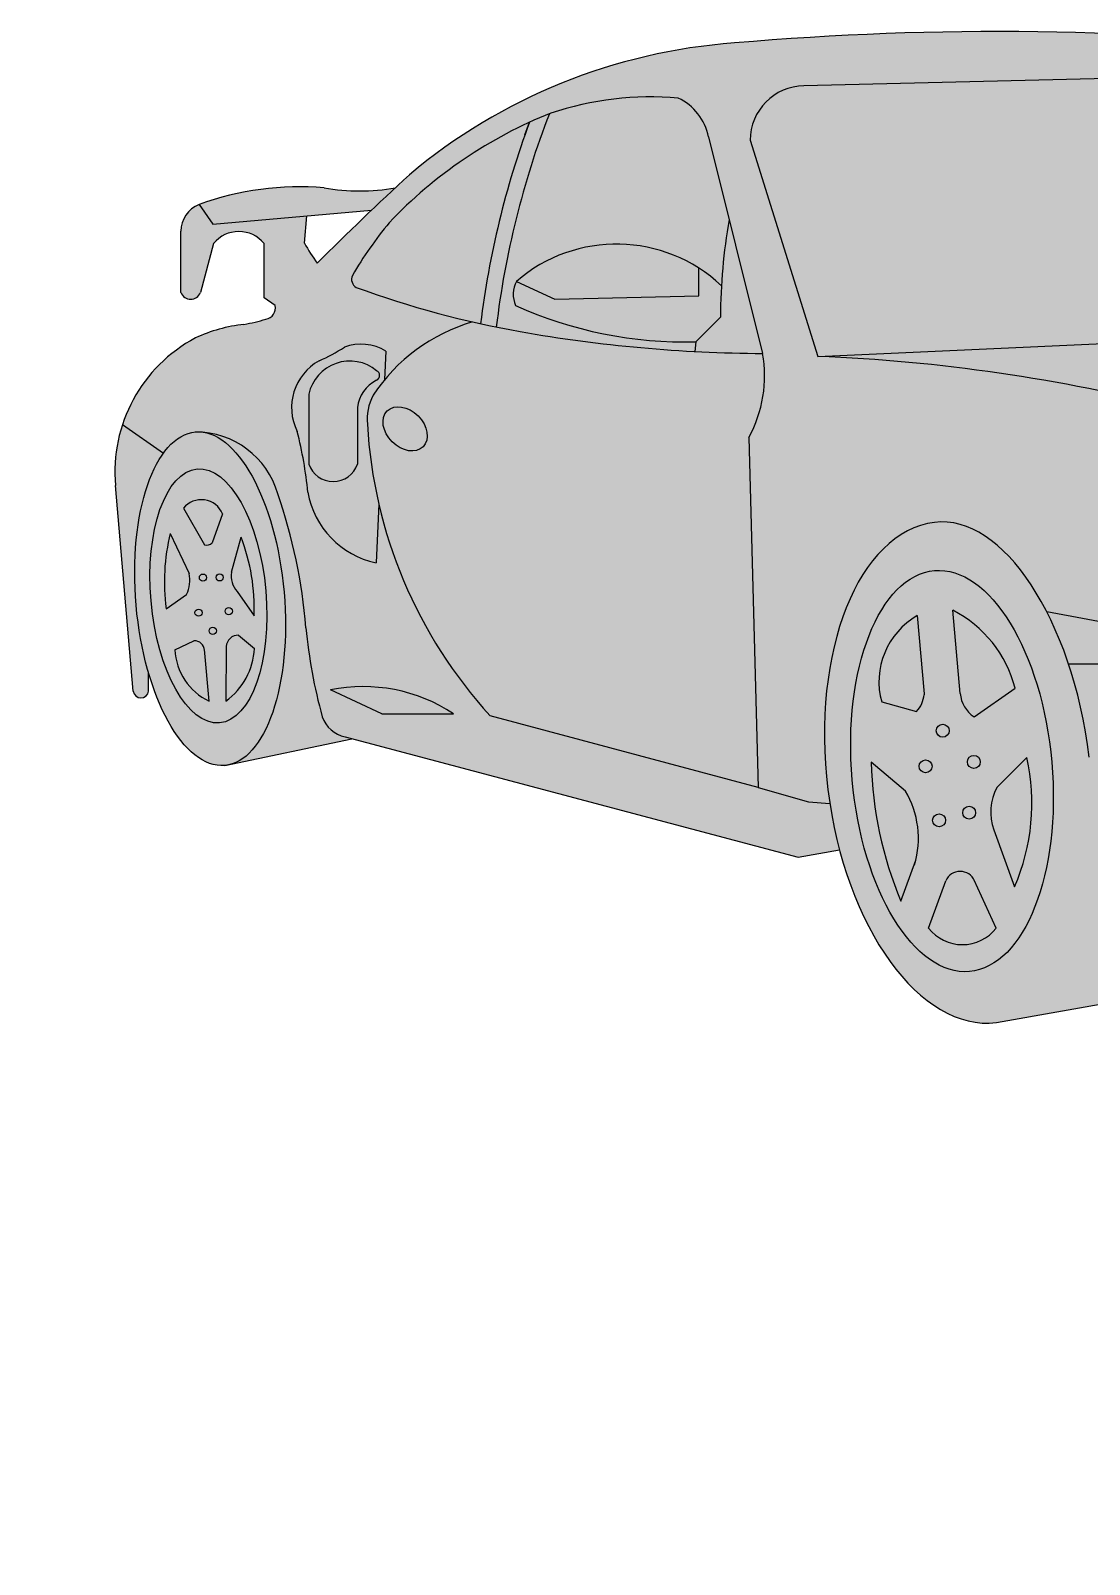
# Model space of a CAD drawing. Header units: inches. Extents: x -9981 to 36057, y -14931 to 4451.
# Drawn here: x 9622 to 15630, y -6222 to 2487 of the extents above; entities that cross this region are included whole.
import ezdxf

# ---------------------------------------------------------------- set-up
doc = ezdxf.new("R2010")
doc.units = ezdxf.units.IN
doc.header["$MEASUREMENT"] = 0
doc.layers.add('CarImage', color=30, linetype='Continuous')
doc.layers.add('constraction line', color=30, linetype='Continuous')

msp = doc.modelspace()

# ---------------------------------------------------------------- hatches: boundary and pattern name
at = {"layer": 'CarImage', "true_color": 0x000000}
h = msp.add_hatch(color=18, dxfattribs=at)
h.dxf.hatch_style = 1
edge = h.paths.add_edge_path()
edge.add_line((17293.91445989721, 2258.530921319092), (17055.60479553799, 2369.656542822196))
edge.add_arc((15101.08249117061, -14560.71555520201), 17042.81833546991, 83.41465607862503, 95.00000000000065)
edge.add_arc((13849.63878395781, -807.9296513567679), 3233.652404164361, 94.14863770949316, 130.0000000000006)
edge.add_arc((23950.00609433465, -11535.69712172303), 17963.71787196852, 132.6854628303239, 135.0000000000002)
edge.add_arc((12631.28329831734, 2135.337487698416), 1688.995267995318, 210.4183331668811, 215.0000000000002, ccw=False)
edge.add_line((11174.77534526214, 1280.182766025973), (11188.35507819748, 1435.399823734855))
edge.add_line((11188.35507819708, 1435.399823734799), (10655.19117271383, 1388.754026203832))
edge.add_line((10655.19117271435, 1388.75402620394), (10577.4270649407, 1499.812681716591))
edge.add_arc((10637.94867850281, 1348.245499131852), 163.2037883898589, 111.7670991783683, 180)
edge.add_line((10474.74489011336, 1348.245499131852), (10474.74489011336, 1000.775484062251))
edge.add_arc((10529.78118381184, 1020.807056773017), 58.56840043403243, 200.0000000000001, 340)
edge.add_line((10584.81747751031, 1000.775484062178), (10659.52233733869, 1279.577816513931))
edge.add_arc((10803.02023629658, 1159.168766127841), 187.3232137782349, 40.00000000000023, 139.9999961818078, ccw=False)
edge.add_line((10946.51814327948, 1279.577806951333), (10946.51814327948, 970.6301740892767))
edge.add_line((10946.51814327948, 970.6301740892814), (11009.76388522167, 926.3450288215967))
edge.add_arc((10945.48558232374, 913.4074827713193), 65.56737238357199, -79.99999999994623, 11.380098218915975, ccw=False)
edge.add_arc((10637.84264297597, 1921.686925337708), 1119.280066241808, 279.9999999999999, 286.56065234839514, ccw=False)
edge.add_arc((10927.89553284831, -53.40071361354785), 878.0419420306393, 96.25671307206534, 114.9999999999992)
edge.add_arc((10963.18370919768, -20.09636719821719), 863.9998270905962, 118.0556969067388, 161.7208648104673)
edge.add_line((10142.78152241278, 250.8943210750876), (10375.24610081554, 88.01454665765644))
edge.add_ellipse((10639.84433672018, -738.5355911092774), major_axis=(-82.83507653632365, 946.8092573134215), ratio=0.443194881503139, start_angle=0, end_angle=27.0490331726852, ccw=False)
edge.add_ellipse((10639.84433672018, -738.5355911092774), major_axis=(-82.83507653632365, 946.8092573134215), ratio=0.443194881503139, start_angle=352.97488920016906, end_angle=360, ccw=False)
edge.add_arc((10558.66361756809, -275.5139220206765), 483.7904168321616, 15.966552161879179, 84.03344783813787, ccw=False)
edge.add_arc((8142.735231370665, -1144.859270245506), 3050.464704842292, 4.5404575781719245, 19.184655492660283, ccw=False)
edge.add_arc((14163.35126158688, -619.3537240308942), 2993.230232145921, 185.4448721353462, 195.2966808461282)
edge.add_arc((11445.85716086812, -1347.504073754855), 180.4998541898225, 199.9259043553921, 257.1687000385696)
edge.add_line((11405.77154092304, -1523.496518013475), (13977.1870784549, -2205.634551090101))
edge.add_line((13977.18707845546, -2205.634551090072), (14212.13043609097, -2164.20769820067))
edge.add_ellipse((14926.3417792581, -1725.345949969342), major_axis=(-175.6270915124638, 1420.153714768829), ratio=0.5494612449837343, start_angle=93.23507072178398, end_angle=104.07029626541129, ccw=False)
edge.add_line((14157.17696159799, -1901.83547117174), (14036.67482248403, -1891.292900068662))
edge.add_line((14036.67482248414, -1891.292900068685), (13750.85065082675, -1810.911537309057))
edge.add_line((13750.85065082554, -1810.911537309061), (12228.89388116554, -1403.104449963616))
edge.add_arc((14214.41697914619, 406.5531727257767), 2686.477746785478, 193.0455035061638, 222.3468598357434, ccw=False)
edge.add_line((11597.27425567806, -199.8515180266404), (11581.5193566066, -534.6786949915972))
edge.add_arc((11684.36281904951, -48.35077249098686), 497.0831177691286, 189.9187268996587, 258.0596116166558, ccw=False)
edge.add_arc((9049.649211494252, -334.2191804498434), 2154.386710076296, 5.3332094993944, 14.66679050060535)
edge.add_arc((11406.41268911213, 346.5725254640856), 304.3136736586799, 118.99546931781629, 206.3996492409571, ccw=False)
edge.add_arc((10886.42579798773, 1469.814528652088), 934.5097208759197, 293.4892272828752, 303.4892302404342)
edge.add_arc((11496.49119729642, 429.4164700163819), 277.5794438566153, 59.321719745546204, 109.88661917820141, ccw=False)
edge.add_line((11638.11692828219, 668.1474901510228), (11630.47725014594, 505.7870807441561))
edge.add_arc((12413.61480630562, -143.9632461853034), 1017.585337557967, 106.19824178889931, 140.3183249552577, ccw=False)
edge.add_arc((13340.59116329998, 6115.297813181736), 5419.079479432366, 249.7983941334653, 257.0887895772506, ccw=False)
edge.add_arc((11495.65237750299, 1075.311827381898), 52.80428024447436, 155.6729552069362, 240.00000000002052, ccw=False)
edge.add_arc((13311.12471289374, 21.12118869158439), 2151.886144499519, 140.2571134689725, 150.0000000000053, ccw=False)
edge.add_arc((13525.80935185496, -372.2016258214135), 2573.735947284173, 111.71318085557269, 136.5774606220716, ccw=False)
edge.add_arc((13140.24580965005, 319.6089000396896), 1791.289342148828, 85, 108.4403991912342, ccw=False)
edge.add_arc((13166.7120222412, 1826.035928256315), 306.7897254744134, 10.940187875480206, 64.9999999999996, ccw=False)
edge.add_line((13467.92610141728, 1884.259756396845), (13775.69987891063, 654.1447865000989))
edge.add_arc((13056.41543406155, 527.3155320696533), 730.3805668143522, -28.602172944935887, 10.000000000000398, ccw=False)
edge.add_line((13697.66387721896, 177.6639819107659), (13750.85065082591, -1810.911537309159))
edge.add_line((13750.85065082554, -1810.911537309061), (14036.67482248293, -1891.292900068689))
edge.add_line((14036.67482248414, -1891.292900068685), (14157.1769615981, -1901.835471171764))
edge.add_ellipse((14926.3417792581, -1725.345949969342), major_axis=(-175.6270915124638, 1420.153714768829), ratio=0.5494612449837343, start_angle=1.1368683772161603e-13, end_angle=93.23507072178398, ccw=False)
edge.add_ellipse((14926.3417792581, -1725.345949969342), major_axis=(-175.6270915124638, 1420.153714768829), ratio=0.4951594713010124, start_angle=306.38715207840346, end_angle=360, ccw=False)
edge.add_line((15388.24998738524, -812.8483701239456), (15838.98423141223, -897.4615213027457))
edge.add_line((15838.98423141148, -897.4615213027864), (16015.81931327789, -928.6423173715942))
edge.add_line((16015.81931327749, -928.6423173715302), (16015.81931327749, -930.657520306461))
edge.add_line((16015.81931327749, -930.6575203065877), (16289.71847543808, -982.0746724816491))
edge.add_arc((16671.26427155826, 2051.379772461049), 3057.355567165565, 262.8310238456945, 270.0000000000001)
edge.add_arc((16682.96155010816, -257.0226309122809), 749.0445032706272, 269.1052174697245, 289.9999999999995)
edge.add_arc((18017.72671989631, 320.6737344833964), 1675.03566420221, 215.2243243210305, 229.915792121923, ccw=False)
edge.add_ellipse((16986.33313889988, -412.3659337550052), major_axis=(-604.952756729558, 423.5924805227814), ratio=0.5301671562655852, start_angle=283.82856561218, end_angle=438.88928632870073, ccw=False)
edge.add_arc((16494.83646172285, -1977.057712620503), 2056.49506152801, 50.81592035746138, 74.0544519632299, ccw=False)
edge.add_arc((17881.65870211646, -180.9578395865974), 220.200437634049, 246.5864379282241, 318.5069953386968)
edge.add_arc((15645.00992458593, -4666.288316890859), 4959.674539280389, 61.03844200131644, 70.0000000000027)
edge.add_arc((13999.82193460688, -9385.453316769534), 9957.159231767315, 70.39174222587926, 77.64723934116259)
edge.add_arc((13698.19065441843, -9239.021230204642), 9884.021947719313, 75.7572853814112, 87.73138800471983)
edge.add_line((14089.44377075695, 637.2539209821844), (13705.01117811884, 1865.00012800591))
edge.add_arc((14013.85124054272, 1865.000128006097), 308.8400624228569, 90.65960680009772, 180, ccw=False)
edge.add_line((14010.29585640598, 2173.819724859903), (16991.53269676514, 2245.375493342882))
edge.add_line((16991.53269676585, 2245.37549334293), (17108.46349602514, 2235.145373990718))
edge.add_line((17108.46349602472, 2235.145373990614), (17768.1804237745, 1945.512312417506))
edge.add_line((17768.18042377476, 1945.512312417646), (17449.10262477709, 2168.932992551343))
edge.add_line((17449.10262477677, 2168.932992551272), (17293.91445989798, 2258.530921319111))
h.paths.add_polyline_path([(12021.20984908566, -1391.613555279793), (11614.68134713173, -1391.613555279793), (11324.13202526141, -1256.128181420121, -0.1985435483878517)], flags=16)
h.paths.add_polyline_path([(13697.66387721896, 177.6639819107659, 0.1700448572146107), (13775.69987891056, 654.1447865003429, -0.04221399746946427), (12399.57788706385, 778.5463276474038, -0.01270323502392835), (12129.74753395375, 833.2262394827558, 0.1499867080037483), (11630.47725014482, 505.7870807441068, 0.02726416758214973), (11564.42561621964, 416.7128088180616, 0.1409763258977101), (11532.35997442715, 252.4982883331541, 0.1720985205725474), (12228.89388116635, -1403.104449963721), (13750.85065082554, -1810.911537309061)], flags=17)
edge = h.paths.add_edge_path(flags=16)
edge.add_ellipse((11746.72713735886, 226.0795260127343), major_axis=(-101.5951274957972, 101.5951274957972), ratio=0.7255193739365194, start_angle=0, end_angle=360)
h.paths.add_polyline_path([(19121.37887965236, 866.5880647994636), (14089.44377075695, 637.2539209821844, -0.05229447097161642), (16129.95706402976, 341.1876397566812, -0.03166865889107971), (17341.31852135994, -5.718750828993507, -0.08467846432578784), (18790.43635760807, -831.6222179936594), (21631.55110341869, -583.0568859590567, 0.05650345978533557), (20609.90351972263, 319.8019841686182, 0.1331621500101467)])
h.paths.add_polyline_path([(19985.30071731377, -351.5566543113091), (20146.89841331448, -338.7935873708047, -0.2574158262183066), (20203.41618547868, -359.3643741454871), (20275.81640458852, -514.6271450717468, -0.5881314287649938), (20174.50448691938, -566.1649429254176), (19971.31640084926, -402.1487913224264, -0.7800439695497937)], flags=16)
h.paths.add_polyline_path([(19121.37887965236, 866.5880647994636, -0.1331621500101428), (20609.90351972263, 319.8019841686182, -0.02905631598465613), (21161.20307218283, -116.0362960341736), (21204.63153699879, -81.82954679912655, 0.1629368717493959), (21234.01291470788, -30.73841746005928, -0.04366094290854113), (21201.74369424861, 333.1415499229915, -0.0816998742014753), (21486.42117809225, 436.7556804080377, 0.001299777739064394), (21478.48572246078, 440.4811888734403, 0.1091624874275181)])
at = {"layer": 'CarImage', "true_color": 0x939598}
h = msp.add_hatch(color=252, dxfattribs=at)
h.dxf.hatch_style = 1
h.paths.add_polyline_path([(18175.28839090466, 1660.45224496763), (17879.18562029488, 1867.785637033725), (17768.18042377476, 1945.512312417646), (17108.46349602472, 2235.145373990614), (16991.53269676585, 2245.37549334293), (14010.29585640598, 2173.819724859903, 0.4108456903869246), (13705.01117812004, 1865.000128006097), (14089.44377075695, 637.2539209821844), (19121.37887965236, 866.5880647994636), (18485.69889889564, 1399.986902199598)])
h = msp.add_hatch(color=252, dxfattribs=at)
h.dxf.hatch_style = 1
h.paths.add_polyline_path([(13467.92610141728, 1884.259756396845, 0.2403547983024337), (13296.36696274113, 2104.081845436624, 0.102636171172091), (12573.6287298575, 2018.921288090234, 0.000885646297049958), (12565.16396805178, 2015.533110894728, 0.0627587899365701), (12264.04531603493, 804.2271637603408, 0.006364075209213677), (12399.57788706385, 778.5463276474038, 0.03047999989493013), (13391.65356009267, 665.3674682388955), (13396.48926519416, 720.6398304773611, -0.1132149269824502), (12373.00698006619, 926.8054608355742, -0.2216946626429417), (12378.33578614704, 1063.720921142143, -0.3844040620322565), (13541.70641731657, 1038.982503132982, -0.02965568060906853), (13585.50394383166, 1414.322826548305)])
at = {"layer": 'CarImage', "true_color": 0x000000}
h = msp.add_hatch(color=18, dxfattribs=at)
h.dxf.hatch_style = 1
edge = h.paths.add_edge_path()
edge.add_arc((14163.35126158688, -619.3537240308942), 2993.230232145921, 185.4448721353443, 195.2966808461291, ccw=False)
edge.add_arc((8142.735231370665, -1144.859270245506), 3050.464704842292, 4.540457578173547, 19.18465549266077)
edge.add_arc((10558.66361756809, -275.5139220206765), 483.7904168321616, 15.96655216188202, 84.03344783811306)
edge.add_ellipse((10639.84433672018, -738.5355911092774), major_axis=(-82.83507653632365, 946.8092573134215), ratio=0.443194881503139, start_angle=186.1123573017927, end_angle=352.97488920016906, ccw=False)
edge.add_line((10766.88912224211, -1676.053191833606), (11444.22205777199, -1533.696565244813))
edge.add_line((11444.22205777094, -1533.696565244754), (11405.77154092266, -1523.49651801364))
edge.add_arc((11445.85716086812, -1347.504073754855), 180.4998541898225, 199.9259043554109, 257.1687000385705, ccw=False)
edge = h.paths.add_edge_path()
edge.add_line((10375.24610081501, 88.0145466576214), (10142.78152241226, 250.8943210750526))
edge.add_arc((10963.18370919768, -20.09636719821719), 863.9998270905962, 161.7208648104673, 184.9999999999743)
edge.add_line((10102.47166229784, -95.39891386180534), (10203.87710715098, -1262.800234212912))
edge.add_arc((10246.96863363497, -1259.030214151309), 43.25612911472142, 185.0000000000367, 355.0000000000011)
edge.add_line((10290.06016011909, -1262.800234212744), (10290.06016011909, -1156.715358261))
edge.add_ellipse((10639.84433672018, -738.5355911092774), major_axis=(-82.83507653632365, 946.8092573134215), ratio=0.443194881503139, start_angle=27.0490331726852, end_angle=113.96897031355769, ccw=False)
h.paths.add_polyline_path([(11324.13202526141, -1256.128181420121), (11614.68134713173, -1391.613555279793), (12021.20984908566, -1391.613555279793, 0.1985435483878515)])
h.paths.add_polyline_path([(12565.16396805178, 2015.533110894728, 0.01194594512043233), (12452.21421280969, 1966.924322852894), (12436.07830033731, 1922.591267692391, 0.05579187269968633), (12175.19122865051, 823.0142421014025, 0.004189831148302767), (12264.04531603493, 804.2271637603408, -0.06275878993657015)])
h.paths.add_polyline_path([(11556.04630000982, 1467.568637321441, -0.002582734928997122), (11691.04095083755, 1594.91342745506, -0.08748866352592474), (11287.11401052587, 1594.91342745506, 0.1083488359010329), (10577.42706494126, 1499.812681716459), (10655.19117271435, 1388.75402620394)])
edge = h.paths.add_edge_path()
edge.add_line((22871.32958038338, -1006.667598723172), (22712.40472675772, -847.7427450974482))
edge.add_line((22712.40472675767, -847.7427450972318), (22410.14652800348, -457.2907734800965))
edge.add_arc((22098.35475530848, -593.6984116456006), 340.3250699996672, -0.5756742194278104, 23.629183019018114, ccw=False)
edge.add_arc((22333.99013984483, -597.5484387722972), 104.6733937216823, -73.57893331942608, 0.23575525158059918, ccw=False)
edge.add_arc((22277.81362897623, -248.917982226616), 457.1517605252482, 228.8824495028525, 280.81344471043724, ccw=False)
edge.add_line((21977.18786917254, -593.3187439760368), (21611.87374448217, -561.3578994397361))
edge.add_arc((17138.77483764291, -4637.483524289477), 6051.728177960459, 42.06411574945213, 42.34144682889951, ccw=False)
edge.add_arc((21454.26455689222, -963.2491118973994), 419.4957070616506, 40.28621567398011, 65.00000000000227, ccw=False)
edge.add_arc((21700.35842400603, -762.3770751910633), 102.0547485083472, -56.97431412300398, 43.59811722489138, ccw=False)
edge.add_line((21755.97978857066, -847.942462451756), (19196.25133688676, -1071.889683678862))
edge.add_arc((19175.95224130154, -638.4539735244762), 433.9107835932787, 206.4348323631665, 272.68137413607855, ccw=False)
edge.add_line((18787.41061232612, -831.6222179936594), (17988.13337806735, -831.6222179936594))
edge.add_arc((17405.3910892345, -423.5816745195189), 711.396978003375, 229.050903218306, 324.9999999999997, ccw=False)
edge.add_arc((16682.96155010816, -257.0226309122809), 749.0445032706272, 269.1052174697297, 289.9999999999998, ccw=False)
edge.add_arc((16671.26427155826, 2051.379772461049), 3057.355567165565, 262.8310238456944, 270.00000000000125, ccw=False)
edge.add_line((16289.71847543772, -982.0746724816272), (16015.81931327714, -930.6575203065657))
edge.add_line((16015.81931327749, -930.6575203065877), (16015.81931327749, -1109.958442905806))
edge.add_line((16015.81931327749, -1109.958442905714), (15511.63164071369, -1109.958442905714))
edge.add_ellipse((14926.3417792581, -1725.345949969342), major_axis=(-175.6270915124638, 1420.153714768829), ratio=0.4951594713010124, start_angle=270, end_angle=292.12309414269095, ccw=False)
edge.add_line((15629.54434182961, -1638.382532190066), (15684.94661183073, -2666.888475457398))
edge.add_line((15684.94661183003, -2666.888475457265), (15705.47181811299, -2670.29211138975))
edge.add_line((15705.4718181137, -2670.292111389717), (16890.64159040701, -2879.26951896515))
edge.add_arc((17892.66667107586, 19380.97031817806), 22282.78106227846, 267.4226208570828, 277.3344573441904)
edge.add_arc((20172.97625772096, 5149.758299334819), 7889.457317995247, 274.1018845478063, 290.0000000000001)
edge.add_line((22871.32958038338, -2263.906524390652), (22871.32958038338, -2145.381311317731))
edge.add_arc((23034.45227869041, -1912.417954875535), 284.3957456569754, 125, 235, ccw=False)
edge.add_line((22871.32958038338, -1679.454598433542), (22871.32958038338, -1006.667598722935))
h.paths.add_polyline_path([(21999.41962353699, -1858.263056712487, -0.2089145126190019), (21679.61552760098, -2384.912472945638), (19739.73966355249, -2625.201076029334, -0.3152987888789791), (19499.2302666977, -2458.65713636743), (19525.20535100345, -2161.760564178287)], flags=16)
h.paths.add_polyline_path([(18722.82517069764, -2050.763949592045), (17796.67239352129, -2050.763949592045), (17772.3504351927, -1784.546122122934, -0.4293045842455177), (17907.53578236327, -1653.153673643596), (18559.89861210808, -1653.153673643596, -0.3870250619807626), (18669.41403079685, -1747.854322906758)], flags=16)
h.paths.add_polyline_path([(18722.82517069764, -2218.969449923257), (18754.02651170921, -2575.602409605839, -0.4215800554655777), (18708.68741822522, -2639.659330665978), (17916.43181033898, -2642.255748697295, -0.208869977937388), (17842.89016414527, -2585.516770498391), (17810.82142894901, -2218.969449923257)], flags=16)
h.paths.add_polyline_path([(17928.41455990914, -2725.174879738479, -0.07619213042095113), (17067.88245222159, -2789.620547395025), (15801.15510708839, -2280.92295970436, -0.02736136971928203)], flags=16)
h.paths.add_polyline_path([(22565.50591597799, -1116.91613937795, -0.0885753992579135), (22612.06165655237, -1112.59213625858), (22612.1972895842, -1112.555793497449, -0.4168508627379575), (22690.25894520432, -1219.497163091641), (22690.25894520432, -1503.184276067564), (22179.82058017235, -1639.955823763681, -0.3481761037102343)], flags=16)
h.paths.add_polyline_path([(22234.83336592093, -1799.354980201926), (22682.92944673542, -1679.287997215899), (22684.23718527798, -1932.156027896795, -0.18587472105939), (22577.94895329326, -2144.2047569977), (22167.81397249084, -2254.100093891204), (22167.81397249084, -1882.455226615624, -0.3663166045729935)], flags=16)
at = {"layer": 'CarImage', "true_color": 0x939598}
h = msp.add_hatch(color=252, dxfattribs=at)
h.dxf.hatch_style = 1
h.paths.add_polyline_path([(12452.21421280969, 1966.924322852894, 0.09595272444308948), (11656.4938047491, 1396.915699766541, 0.04253698974970436), (11447.53664570581, 1097.064260941494, 0.3855022066478267), (11469.25023738015, 1029.581979261653, 0.03397216705803112), (12175.19122865051, 823.0142421014025, -0.05812132352574687)])
at = {"layer": 'CarImage', "true_color": 0x000000}
h = msp.add_hatch(color=18, dxfattribs=at)
h.dxf.hatch_style = 1
h.paths.add_polyline_path([(13536.55349841062, 860.7040636939637, -0.0139871518055122), (13541.70641731657, 1038.982503132982, 0.04692822945878999), (13413.32772389706, 1138.917074687371), (13413.32772389706, 980.5225846581452), (12596.19297580328, 962.132445221825), (12378.33578614704, 1063.720921142143, 0.2216946626429459), (12373.00698006619, 926.8054608355742, 0.1132149269824498), (13396.48926519416, 720.6398304773611)])
h.paths.add_polyline_path([(13413.32772389706, 1138.917074687371, 0.3314958457415427), (12378.33578614704, 1063.720921142143), (12596.19297580328, 962.132445221825), (13413.32772389706, 980.5225846581452)])
h.paths.add_polyline_path([(13585.50394383166, 1414.322826548305, 0.04366094290849495), (13536.55349841062, 860.7040636939637), (13396.48926519416, 720.6398304773611), (13391.65356009267, 665.3674682388955, 0.01171891904485702), (13775.69987891056, 654.1447865003429)])
h.paths.add_polyline_path([(18982.6853225939, 1282.240413880092), (18738.83965378534, 1395.947516653221, 0.1893631815315354), (18642.18375885114, 1395.947516653221), (18536.39854522049, 1357.444847666629), (18931.4360198658, 1025.969048390893), (19010.01316197496, 1119.613639795047, 0.4140847522658208)])
edge = h.paths.add_edge_path()
edge.add_line((16015.81931327749, -930.6575203065877), (15388.24998738409, -812.848370124049))
edge.add_ellipse((14926.3417792581, -1725.345949969342), major_axis=(-175.6270915124638, 1420.153714768829), ratio=0.4951594713010124, start_angle=292.12309414269095, end_angle=306.38715207840346, ccw=False)
edge.add_line((15511.63164071459, -1109.958442905714), (16015.8193132784, -1109.958442905714))
edge.add_line((16015.81931327749, -1109.958442905714), (16015.81931327749, -930.6575203064956))
h.paths.add_polyline_path([(17928.41455990914, -2725.174879738479, 0.02736136971928173), (15801.15510708839, -2280.92295970436), (17067.88245222159, -2789.620547395025, 0.07619213042095016)])
h.paths.add_polyline_path([(21784.11240100767, -704.0637574202847, 0.1176530976109442), (21631.55110341869, -583.0568859590567), (18787.53683352377, -831.8758934805519, 0.2972063199259349), (19196.25133688748, -1071.88968367895), (21755.97978857066, -847.942462451756, 0.4235569642404348)])
h.paths.add_polyline_path([(21999.41962353699, -1858.263056712487), (19525.20535100345, -2161.760564178287), (19499.2302666977, -2458.65713636743, 0.3152987888789768), (19739.73966355249, -2625.201076029334), (21679.61552760098, -2384.912472945638, 0.2089145126190019)])
h = msp.add_hatch(color=18, dxfattribs=at)
h.dxf.hatch_style = 1
h.paths.add_polyline_path([(10520.37249299977, -596.0890605771274), (10413.72947846912, -367.3923778922763, 0.09361357118660638), (10390.6655845698, -795.014534947346), (10506.54516394902, -713.8747799417761, 0.1730307742449601)])
h.paths.add_polyline_path([(10710.99762159679, -257.2860767881793, 0.5661001084401515), (10488.04651425034, -223.9981309103896), (10608.90491915029, -433.3310287182976, 0.2449592885753742), (10651.20966350287, -421.5521416079719)])
h.paths.add_polyline_path([(10815.31914173812, -389.5509720824484), (10762.2507302314, -587.6049801002373, 0.2360968712276336), (10793.00262201112, -697.7112812040723), (10889.52395845857, -835.5580354587873, 0.1028773991764182)])
h.paths.add_polyline_path([(10673.77519980632, -617.2503247701097, 1), (10714.52518980578, -617.2503247701097, 1)])
h.paths.add_polyline_path([(10619.80223006383, -618.6638440598617, 1), (10579.05224006437, -618.6638440598617, 1)])
h.paths.add_polyline_path([(10594.71493562218, -817.8619015419099, 1), (10553.96494562272, -817.8619015419099, 1)])
h.paths.add_polyline_path([(10634.67930801399, -920.665815159562, 1), (10675.42929801345, -920.665815159562, 1)])
h.paths.add_polyline_path([(10766.24408919271, -809.1091231483151, 1), (10725.49409919325, -809.1091231483151, 1)])
h.paths.add_polyline_path([(10608.08300765976, -1027.169096745405, 0.3849202697743568), (10548.50354655087, -977.1338707316027), (10439.356049411, -1028.030184516101, 0.2703800864904226), (10633.75659831427, -1320.619580724422)])
h.paths.add_polyline_path([(10891.31131410785, -1021.309868060314), (10801.60760450829, -946.0395184202062, 0.4142135623731449), (10731.49887169991, -1010.105912526196), (10729.50048292521, -1319.73609471391, 0.2268472384480232)])
h.paths.add_polyline_path([(11597.27425567806, -199.8515180266404, -0.0426034862638298), (11532.35997442715, 252.4982883331541, -0.1409763258976806), (11564.42561621964, 416.7128088180616, -0.02726416758215135), (11630.47725014482, 505.7870807441068), (11638.11692828219, 668.1474901510228, 0.2242820636925975), (11402.06978849322, 690.443183613912, -0.04366095583789599), (11258.89953960013, 612.7429270797875, 0.4010052598475647), (11133.83452447504, 211.2656293423497, -0.04074796001366071), (11194.70956327859, -133.973871500144, 0.3064029926069127), (11581.51935660653, -534.6786949914531)])
h.paths.add_polyline_path([(11200.14881837275, 24.961644051451), (11200.14881837275, 422.7693832291698, -0.5640368170916643), (11584.79784497991, 556.3947323675675, -0.6234687431795689), (11584.79784151725, 502.3388355684292, 0.2589161466599963), (11476.32587940339, 346.5725254640856), (11476.32587940339, 24.961644051451, -0.7054053083295323)], flags=16)
h.paths.add_polyline_path([(11476.32587940339, 346.5725254640856, -0.258916146659998), (11584.79784151725, 502.3388355684292, 0.6234687431791777), (11584.79784497991, 556.3947323675675, 0.5640368170916927), (11200.14881837275, 422.7693832291698), (11200.14881837275, 24.961644051451, 0.7054053083295323), (11476.32587940339, 24.961644051451)], flags=0)
edge = h.paths.add_edge_path()
edge.add_ellipse((11746.72713735886, 226.0795260127343), major_axis=(-101.5951274957972, 101.5951274957972), ratio=0.7255193739365194, start_angle=0, end_angle=360)
h = msp.add_hatch(color=18, dxfattribs=at)
h.dxf.hatch_style = 1
h.paths.add_polyline_path([(11584.79784151725, 502.3388355684292, 0.6234687431795727), (11584.79784497991, 556.3947323675675, 0.5640368170916609), (11200.14881837275, 422.7693832291698), (11200.14881837275, 24.961644051451, 0.7054053083295323), (11476.32587940339, 24.961644051451), (11476.32587940339, 346.5725254640856, -0.2589161466599981)])
h = msp.add_hatch(color=18, dxfattribs=at)
h.dxf.hatch_style = 1
h.paths.add_polyline_path([(14586.08840524405, -1830.675776560383), (14391.65970992576, -1667.530730028404, 0.09241169876766102), (14560.18828084506, -2455.867226013186), (14644.82792535704, -2223.321713924699, 0.1950706294581131)])
h.paths.add_polyline_path([(15274.75920268241, -1640.778870276001), (15105.45520908944, -1810.082863868651, 0.2191322001766957), (15087.99398765992, -2050.855177206249), (15205.6693830844, -2374.165668957867, 0.1587843855824856)])
h.paths.add_polyline_path([(14984.38781639468, -1953.547540026047, 1), (14911.06787256803, -1953.547540026047, 1)])
h.paths.add_polyline_path([(15011.02882907074, -1665.087156285997, 1), (14937.70888524409, -1665.087156285997, 1)])
h.paths.add_polyline_path([(14834.28402463254, -1488.326494304696, 1), (14760.96408080589, -1488.326494304696, 1)])
h.paths.add_polyline_path([(14737.03701693565, -1690.269126869942, 1), (14663.717073109, -1690.269126869942, 1)])
h.paths.add_polyline_path([(14813.80945300125, -1996.939756799082, 1), (14740.4895091746, -1996.939756799082, 1)])
h.paths.add_polyline_path([(14815.23620772734, -2340.433114327345), (14717.33910746407, -2609.403186729469, 0.4869105474183079), (15101.24761940818, -2609.403186729469), (14975.75203573797, -2336.062063172401, 0.6413334537765115)])
h.paths.add_polyline_path([(15208.18521409854, -1246.288570993172, 0.2146525170742399), (14855.65847430378, -804.1081765136332), (14896.96230030619, -1276.213068016397, 0.2358014746343601), (14975.764885379, -1409.031037195411)])
h.paths.add_polyline_path([(14653.16734821815, -834.2522437692387, 0.3418820298490765), (14451.16578324139, -1324.933161787776), (14649.4363330584, -1378.059595494065, 0.1597931425793111), (14692.4638771303, -1283.413624548557), (14692.08044353034, -1279.030958456133)])
h.paths.add_polyline_path([(10815.31914173812, -389.5509720824484), (10762.2507302314, -587.6049801002373, 0.2360968712276348), (10793.00262201112, -697.7112812040723), (10889.52395845857, -835.5580354587873, 0.1028773991764182)], flags=0)
h.paths.add_polyline_path([(10710.99762159679, -257.2860767881793, 0.5661001084401523), (10488.04651425034, -223.9981309103896), (10608.90491915029, -433.3310287182976, 0.2449592885753759), (10651.20966350287, -421.5521416079719)], flags=0)
h.paths.add_polyline_path([(10520.37249299977, -596.0890605771274), (10413.72947846912, -367.3923778922763, 0.09361357118660656), (10390.6655845698, -795.014534947346), (10506.54516394902, -713.8747799417761, 0.1730307742449589)], flags=0)
h.paths.add_polyline_path([(10608.08300765976, -1027.169096745405, 0.3849202697743445), (10548.50354655087, -977.1338707316027), (10439.356049411, -1028.030184516101, 0.2703800864904227), (10633.75659831427, -1320.619580724422)], flags=0)
h.paths.add_polyline_path([(10891.31131410785, -1021.309868060314), (10801.60760450829, -946.0395184202062, 0.4142135623731488), (10731.49887169991, -1010.105912526196), (10729.50048292521, -1319.73609471391, 0.2268472384480232)], flags=0)
h.paths.add_polyline_path([(10714.52518980578, -617.2503247701097, 1), (10673.77519980632, -617.2503247701097, 1)], flags=0)
h.paths.add_polyline_path([(10579.05224006437, -618.6638440598617, 1), (10619.80223006383, -618.6638440598617, 1)], flags=0)
h.paths.add_polyline_path([(10594.71493562218, -817.8619015419099, 1), (10553.96494562272, -817.8619015419099, 1)], flags=0)
h.paths.add_polyline_path([(10675.42929801345, -920.665815159562, 1), (10634.67930801399, -920.665815159562, 1)], flags=0)
h.paths.add_polyline_path([(10766.24408919271, -809.1091231483151, 1), (10725.49409919325, -809.1091231483151, 1)], flags=0)
edge = h.paths.add_edge_path()
edge.add_ellipse((10639.84433672018, -738.5355911092774), major_axis=(-82.83507653632365, 946.8092573134215), ratio=0.443194881503139, start_angle=186.1123573017928, end_angle=352.974889200169)
edge.add_arc((10558.66361756809, -275.5139220206765), 483.7904168321617, 84.0334478381132, 90.1959275698686)
edge.add_ellipse((10639.84433672018, -738.5355911092774), major_axis=(-82.83507653632365, 946.8092573134215), ratio=0.443194881503139, start_angle=0, end_angle=27.04903317268521)
edge.add_ellipse((10639.84433672018, -738.5355911092774), major_axis=(-82.83507653632365, 946.8092573134215), ratio=0.443194881503139, start_angle=27.04903317268519, end_angle=113.9689703135577)
edge.add_ellipse((10639.84433672018, -738.5355911092774), major_axis=(-82.83507653632365, 946.8092573134215), ratio=0.443194881503139, start_angle=113.9689703135577, end_angle=179.9999999999999)
edge.add_line((10722.67941325717, -1685.344848422712), (10766.8891222421, -1676.053191833457))
edge = h.paths.add_edge_path(flags=16)
edge.add_ellipse((10630.35058190022, -722.4184902525449), major_axis=(-63.08160222219622, 721.0260127416926), ratio=0.4514550506311524, start_angle=0, end_angle=360)
h.paths.add_polyline_path([(10889.52395845857, -835.5580354587873), (10793.00262201112, -697.7112812040723, -0.2360968712276309), (10762.2507302314, -587.6049801002373), (10815.31914173812, -389.5509720824484, -0.1028773991764182)], flags=0)
h.paths.add_polyline_path([(10891.31131410785, -1021.309868060314, -0.2268472384480233), (10729.50048292521, -1319.73609471391), (10731.49887169991, -1010.105912526196, -0.4142135623731488), (10801.60760450829, -946.0395184202062)], flags=0)
h.paths.add_polyline_path([(10725.49409919325, -809.1091231483151, -1), (10766.24408919271, -809.1091231483151, -1)], flags=0)
h.paths.add_polyline_path([(10675.42929801345, -920.665815159562, -1), (10634.67930801399, -920.665815159562, -1)], flags=0)
h.paths.add_polyline_path([(10673.77519980632, -617.2503247701097, -1), (10714.52518980578, -617.2503247701097, -1)], flags=0)
h.paths.add_polyline_path([(10553.96494562272, -817.8619015419099, -1), (10594.71493562218, -817.8619015419099, -1)], flags=0)
h.paths.add_polyline_path([(10608.58951866627, -1032.958544023335), (10633.75659831427, -1320.619580724422, -0.2703800864904227), (10439.356049411, -1028.030184516101), (10548.50354655087, -977.1338707316027, -0.4139706369677656)], flags=0)
h.paths.add_polyline_path([(10579.05224006437, -618.6638440598617, -1), (10619.80223006383, -618.6638440598617, -1)], flags=0)
h.paths.add_polyline_path([(10506.54516394902, -713.8747799417761), (10390.6655845698, -795.014534947346, -0.09361357118660635), (10413.72947846912, -367.3923778922763), (10520.37249299977, -596.0890605771274, -0.1730307742449565)], flags=0)
h.paths.add_polyline_path([(10608.90491915029, -433.3310287182976), (10488.04651425034, -223.9981309103896, -0.5661001084401521), (10710.99762159679, -257.2860767881793), (10651.20966350287, -421.5521416079719, -0.2449592885753759)], flags=0)
at = {"layer": 'CarImage', "true_color": 0x5e67af}
h = msp.add_hatch(color=165, dxfattribs=at)
h.dxf.hatch_style = 1
edge = h.paths.add_edge_path()
edge.add_ellipse((14850.30881234538, -1716.938772683294), major_axis=(-99.59412460032809, 1138.366053229489), ratio=0.4973514540379173, start_angle=0, end_angle=360)
h.paths.add_polyline_path([(14855.65847430378, -804.1081765136332, -0.2146525170742399), (15208.18521409854, -1246.288570993172), (14975.764885379, -1409.031037195411, -0.2279396647060978), (14897.41183126718, -1281.351230427477)], flags=16)
h.paths.add_polyline_path([(14653.16734821815, -834.2522437692387), (14692.08044353034, -1279.030958456133), (14692.4638771303, -1283.413624548557, -0.1597931425793112), (14649.4363330584, -1378.059595494065), (14451.16578324139, -1324.933161787776, -0.3418820298490772)], flags=16)
h.paths.add_polyline_path([(14834.28402463254, -1488.326494304696, -1), (14760.96408080589, -1488.326494304696, -1)], flags=16)
h.paths.add_polyline_path([(15011.02882907074, -1665.087156285997, -1), (14937.70888524409, -1665.087156285997, -1)], flags=16)
h.paths.add_polyline_path([(14737.03701693565, -1690.269126869942, -1), (14663.717073109, -1690.269126869942, -1)], flags=16)
h.paths.add_polyline_path([(14391.65970992576, -1667.530730028404), (14586.08840524405, -1830.675776560383, -0.1950706294581133), (14644.82792535704, -2223.321713924699), (14560.18828084506, -2455.867226013186, -0.09241169876766105)], flags=16)
h.paths.add_polyline_path([(15274.75920268241, -1640.778870276001, -0.1587843855824854), (15205.6693830844, -2374.165668957867), (15087.99398765992, -2050.855177206249, -0.2191322001766991), (15105.45520908944, -1810.082863868651)], flags=16)
h.paths.add_polyline_path([(14984.38781639468, -1953.547540026047, -1), (14911.06787256803, -1953.547540026047, -1)], flags=16)
h.paths.add_polyline_path([(14813.80945300125, -1996.939756799082, -1), (14740.4895091746, -1996.939756799082, -1)], flags=16)
h.paths.add_polyline_path([(14975.75203573797, -2336.062063172401), (15101.24761940818, -2609.403186729469, -0.4869105474183078), (14717.33910746407, -2609.403186729469), (14815.23620772734, -2340.433114327345, -0.6413334537765023)], flags=16)
edge = h.paths.add_edge_path()
edge.add_ellipse((10630.35058190022, -722.4184902525449), major_axis=(-63.08160222219622, 721.0260127416926), ratio=0.4514550506311524, start_angle=0, end_angle=360)
h.paths.add_polyline_path([(10710.99762159679, -257.2860767881793), (10651.20966350287, -421.5521416079719, -0.244959288575376), (10608.90491915029, -433.3310287182976), (10488.04651425034, -223.9981309103896, -0.5661001084401518)], flags=16)
h.paths.add_polyline_path([(10413.72947846912, -367.3923778922763), (10520.37249299977, -596.0890605771274, -0.1730307742449579), (10506.54516394902, -713.8747799417761), (10390.6655845698, -795.014534947346, -0.09361357118660635)], flags=16)
h.paths.add_polyline_path([(10815.31914173812, -389.5509720824484, -0.1028773991764189), (10889.52395845857, -835.5580354587873), (10793.00262201112, -697.7112812040723, -0.2360968712276345), (10762.2507302314, -587.6049801002373)], flags=16)
h.paths.add_polyline_path([(10619.80223006383, -618.6638440598617, -1), (10579.05224006437, -618.6638440598617, -1)], flags=16)
h.paths.add_polyline_path([(10714.52518980578, -617.2503247701097, -1), (10673.77519980632, -617.2503247701097, -1)], flags=16)
h.paths.add_polyline_path([(10594.71493562218, -817.8619015419099, -1), (10553.96494562272, -817.8619015419099, -1)], flags=16)
h.paths.add_polyline_path([(10766.24408919271, -809.1091231483151, -1), (10725.49409919325, -809.1091231483151, -1)], flags=16)
h.paths.add_polyline_path([(10675.42929801345, -920.665815159562, -1), (10634.67930801399, -920.665815159562, -1)], flags=16)
h.paths.add_polyline_path([(10801.60760450829, -946.0395184202062), (10891.31131410785, -1021.309868060314, -0.2268472384480233), (10729.50048292521, -1319.73609471391), (10731.46546428837, -1015.282053925883, -0.4369794994594896)], flags=16)
h.paths.add_polyline_path([(10608.58951866627, -1032.958544023335), (10633.75659831427, -1320.619580724422, -0.2703800864904227), (10439.356049411, -1028.030184516101), (10548.50354655087, -977.1338707316027, -0.4139706369677633)], flags=16)
at = {"layer": 'CarImage', "true_color": 0x000000}
h = msp.add_hatch(color=18, dxfattribs=at)
h.dxf.hatch_style = 1
edge = h.paths.add_edge_path()
edge.add_ellipse((14926.3417792581, -1725.345949969342), major_axis=(-175.6270915124638, 1420.153714768829), ratio=0.4951594713010124, start_angle=306.3871520784035, end_angle=360)
edge.add_ellipse((14926.3417792581, -1725.345949969342), major_axis=(-175.6270915124638, 1420.153714768829), ratio=0.5494612449837343, start_angle=9.26159494741485e-14, end_angle=93.235070721784)
edge.add_ellipse((14926.3417792581, -1725.345949969342), major_axis=(-175.6270915124638, 1420.153714768829), ratio=0.5494612449837343, start_angle=93.235070721784, end_angle=104.0702962654113)
edge.add_ellipse((14926.3417792581, -1725.345949969342), major_axis=(-175.6270915124638, 1420.153714768829), ratio=0.5494612449837343, start_angle=104.0702962654113, end_angle=180)
edge.add_line((15101.96887077112, -3145.499664738309), (16090.58577827264, -2971.179830361225))
edge.add_line((16090.58577827178, -2971.179830361158), (15685.03869449613, -2886.237372679248))
edge.add_line((15685.0386944972, -2886.237372679287), (15685.0386944972, -2668.597928325463))
edge.add_line((15685.0386944972, -2668.597928325355), (15629.54434182998, -1638.382532189897))
edge.add_ellipse((14926.3417792581, -1725.345949969342), major_axis=(-175.6270915124638, 1420.153714768829), ratio=0.4951594713010124, start_angle=270, end_angle=292.1230941426909)
edge.add_ellipse((14926.3417792581, -1725.345949969342), major_axis=(-175.6270915124638, 1420.153714768829), ratio=0.4951594713010124, start_angle=292.1230941426909, end_angle=306.3871520784035)
edge = h.paths.add_edge_path(flags=0)
edge.add_ellipse((14850.30881234538, -1716.938772683294), major_axis=(-99.59412460032809, 1138.366053229489), ratio=0.4973514540379173, start_angle=0, end_angle=360)
h.paths.add_polyline_path([(14855.65847430378, -804.1081765136332, -0.2146525170742398), (15208.18521409854, -1246.288570993172), (14975.764885379, -1409.031037195411, -0.2358014746343599), (14896.96230030619, -1276.213068016397)], flags=0)
h.paths.add_polyline_path([(14653.16734821815, -834.2522437692387), (14692.08044353034, -1279.030958456133), (14692.4638771303, -1283.413624548557, -0.1597931425793109), (14649.4363330584, -1378.059595494065), (14451.16578324139, -1324.933161787776, -0.3418820298490772)], flags=0)
h.paths.add_polyline_path([(14834.28402463254, -1488.326494304696, -1), (14760.96408080589, -1488.326494304696, -1)], flags=0)
h.paths.add_polyline_path([(15011.02882907074, -1665.087156285997, -1), (14937.70888524409, -1665.087156285997, -1)], flags=0)
h.paths.add_polyline_path([(14737.03701693565, -1690.269126869942, -1), (14663.717073109, -1690.269126869942, -1)], flags=0)
h.paths.add_polyline_path([(14391.65970992576, -1667.530730028404), (14586.08840524405, -1830.675776560383, -0.1950706294581135), (14644.82792535704, -2223.321713924699), (14560.18828084506, -2455.867226013186, -0.09241169876766113)], flags=0)
h.paths.add_polyline_path([(15274.75920268241, -1640.778870276001, -0.1587843855824857), (15205.6693830844, -2374.165668957867), (15087.99398765992, -2050.855177206249, -0.21913220017669), (15105.45520908944, -1810.082863868651)], flags=0)
h.paths.add_polyline_path([(14984.38781639468, -1953.547540026047, -1), (14911.06787256803, -1953.547540026047, -1)], flags=0)
h.paths.add_polyline_path([(14813.80945300125, -1996.939756799082, -1), (14740.4895091746, -1996.939756799082, -1)], flags=0)
h.paths.add_polyline_path([(14977.74911116995, -2340.411880326195), (15101.24761940818, -2609.403186729469, -0.4869105474183078), (14717.33910746407, -2609.403186729469), (14815.23620772734, -2340.433114327345, -0.6606211268139258)], flags=0)
h.paths.add_polyline_path([(14653.16734821815, -834.2522437692387, 0.3418820298490774), (14451.16578324139, -1324.933161787776), (14649.4363330584, -1378.059595494065, 0.1597931425793109), (14692.4638771303, -1283.413624548557), (14692.08044353034, -1279.030958456133)], flags=0)
edge = h.paths.add_edge_path(flags=16)
edge.add_ellipse((14850.30881234538, -1716.938772683294), major_axis=(-99.59412460032809, 1138.366053229489), ratio=0.4973514540379173, start_angle=0, end_angle=360)
h.paths.add_polyline_path([(14896.96230030619, -1276.213068016397, 0.23580147463436), (14975.764885379, -1409.031037195411), (15208.18521409854, -1246.288570993172, 0.2146525170742399), (14855.65847430378, -804.1081765136332)], flags=0)
h.paths.add_polyline_path([(14586.08840524405, -1830.675776560383), (14391.65970992576, -1667.530730028404, 0.09241169876766099), (14560.18828084506, -2455.867226013186), (14644.82792535704, -2223.321713924699, 0.1950706294581144)], flags=0)
at = {"layer": 'constraction line', "true_color": 0xf26722}
h = msp.add_hatch(dxfattribs=at)
h.set_pattern_fill('ANGLE', color=30, scale=10)
h.set_pattern_definition([(0, (20402.32737826827, -2343.062795256104), (0, 2.75), [2, -0.75]), (90, (20402.32737826827, -2343.062795256104), (-2.75, 1.683889348827611e-16), [2, -0.75])])
h.paths.add_polyline_path([(21679.61552760138, -2384.912472945589, 0.2089145126190912), (21999.41962353706, -1858.263056712478), (19525.20535100345, -2161.760564178287), (19499.23026669768, -2458.657136367689, 0.3152987888766563), (19739.73966355051, -2625.20107602958)])
h.paths.add_polyline_path([(12054.61729384515, -14375.84924162452, 0.2739590547939915), (12243.13680895676, -14284.32490082589, 0.1618464724378767), (12254.77193275464, -14241.12981897299, 0.02255456817563693), (12225.03591276164, -13953.15500046342, 0.3323867456074482), (12164.73992886591, -13893.38664552432, 0.01415773622436406), (9698.506727848497, -13618.77132597788, 0.5274787550093064), (9624.67118439942, -13709.59329164562, 0.1383305595870753), (9862.501032346383, -14086.34336922489, 0.1461558446092446), (9899.180051343359, -14103.72464571206, 0.01274917365474416)])

# ---------------------------------------------------------------- linework, layer by layer
at = {"layer": 'CarImage', "color": 30, "true_color": 0xf26722}
for p, q in [((12426.07582892012, 1895.109703335707), (12452.21421280969, 1966.924322852894)), ((10474.74489011336, 1000.775484062178), (10474.74489011336, 1348.245499131852)), ((11638.11692828219, 668.1474901510228), (11630.47725014482, 505.7870807441068)), ((13697.66387721896, 177.6639819107659), (13750.85065082554, -1810.911537309061)), ((11597.27425567806, -199.8515180266404), (11581.51935660653, -534.6786949914531)), ((16015.81931327749, -1109.958442905714), (15511.63164071459, -1109.958442905714)), ((13750.85065082554, -1810.911537309061), (12228.89388116635, -1403.104449963721)), ((10722.67941325717, -1685.344848422712), (11444.22205777094, -1533.696565244754)), ((11405.77154092304, -1523.496518013475), (13977.18707845546, -2205.634551090072)), ((13750.85065082554, -1810.911537309061), (14036.67482248414, -1891.292900068685)), ((14036.67482248414, -1891.292900068685), (14157.17696159799, -1901.83547117174)), ((13977.18707845546, -2205.634551090072), (14212.13043609075, -2164.207698200771)), ((15101.96887077112, -3145.499664738309), (16090.58577827178, -2971.179830361158))]:
    msp.add_line(p, q, dxfattribs=at)
msp.add_lwpolyline([(17768.18042377476, 1945.512312417646), (17449.10262477677, 2168.932992551272), (17293.91445989721, 2258.530921319092), (17055.60479553882, 2369.656542822137, 0.05059370153648833), (13615.70300062932, 2417.249711134005, 0.157719684764619), (11771.08708452806, 1669.191803831636, 0.01009941692083841), (11247.73937174398, 1166.569600867719)], format="xyb", dxfattribs=at)
msp.add_lwpolyline([(17768.18042377476, 1945.512312417646), (17108.46349602472, 2235.145373990614), (16991.53269676585, 2245.37549334293), (14010.29585640598, 2173.819724859903, 0.4108456903869312), (13705.01117812004, 1865.000128006097), (14089.44377075695, 637.2539209821844), (19121.37887965236, 866.5880647994636), (18485.69889889564, 1399.986902199598), (18175.28839090466, 1660.45224496763), (17879.18562029488, 1867.785637033725)], format="xyb", close=True, dxfattribs=at)
for points in [[(13467.92610141728, 1884.259756396845), (13775.69987891056, 654.1447865003429)], [(10577.42706494126, 1499.812681716459), (10655.19117271435, 1388.75402620394), (11556.04630000982, 1467.568637321441)], [(11174.77534526214, 1280.182766025973), (11188.35507819708, 1435.399823734799)], [(10659.52233733889, 1279.577816514007), (10584.81747751031, 1000.775484062178)], [(11009.76388522238, 926.3450288215536), (10946.51814327948, 970.6301740892814), (10946.51814327948, 1279.577806951333)], [(12378.33578614704, 1063.720921142143), (12596.19297580328, 962.132445221825), (13413.32772389706, 980.5225846581452), (13413.32772389706, 1138.917074687371)], [(13396.48926519416, 720.6398304773611), (13536.55349841062, 860.7040636939637)], [(13396.48926519416, 720.6398304773611), (13391.65356009267, 665.3674682388955)], [(11200.14881837275, 422.7693832291698), (11200.14881837275, 24.961644051451)], [(11476.32587940339, 346.5725254640856), (11476.32587940339, 24.961644051451)], [(10142.78152241278, 250.8943210750876), (10375.24610081501, 88.0145466576214)], [(10203.87710715178, -1262.800234212744), (10102.47166229784, -95.39891386209638)], [(10488.04651425034, -223.9981309103896), (10608.90491915029, -433.3310287182976)], [(10710.99762159679, -257.2860767881793), (10651.20966350287, -421.5521416079719)], [(10413.72947846912, -367.3923778922763), (10520.37249299977, -596.0890605771274)], [(10762.2507302314, -587.6049801002373), (10815.31914173812, -389.5509720824484)], [(10390.6655845698, -795.014534947346), (10506.54516394902, -713.8747799417761)], [(10793.00262201112, -697.7112812040723), (10889.52395845857, -835.5580354587873)], [(14653.16734821815, -834.2522437692387), (14692.08044353034, -1279.030958456133)], [(14896.96230030619, -1276.213068016397), (14855.65847430378, -804.1081765136332)], [(16289.71847543772, -982.0746724816272), (15388.24998738524, -812.8483701239456)], [(10801.60760450829, -946.0395184202062), (10891.31131410785, -1021.309868060314)], [(10439.356049411, -1028.030184516101), (10548.50354655087, -977.1338707316027)], [(10633.75659831427, -1320.619580724422), (10608.08300765976, -1027.169096745405)], [(10731.49887169991, -1010.105912526196), (10729.50048292521, -1319.73609471391)], [(10290.06016011909, -1262.800234212744), (10290.06016011909, -1156.715358261135)], [(11614.68134713173, -1391.613555279793), (11324.13202526141, -1256.128181420121)], [(14692.08044353034, -1279.030958456133), (14692.4638771303, -1283.413624548557)], [(14975.764885379, -1409.031037195411), (15208.18521409854, -1246.288570993172)], [(11614.68134713173, -1391.613555279793), (12021.20984908566, -1391.613555279793)], [(14451.16578324139, -1324.933161787776), (14649.4363330584, -1378.059595494065)], [(15105.45520908944, -1810.082863868651), (15274.75920268241, -1640.778870276001)], [(14586.08840524405, -1830.675776560383), (14391.65970992576, -1667.530730028404)], [(15087.99398765992, -2050.855177206249), (15205.6693830844, -2374.165668957867)], [(14560.18828084506, -2455.867226013186), (14644.82792535704, -2223.321713924699)], [(14717.33910746407, -2609.403186729469), (14815.23620772734, -2340.433114327345)], [(15101.24761940818, -2609.403186729469), (14976.0782843912, -2336.772663265408)]]:
    msp.add_lwpolyline(points, dxfattribs=at)
for centre, radius in [((10599.42723506317, -618.6638440598617), 20.37499499951539), ((10694.15019480698, -617.2503247701097), 20.37499499951539), ((10574.33994062338, -817.8619015419099), 20.37499499951539), ((10745.86909419391, -809.1091231483151), 20.37499499951539), ((10655.05430301372, -920.665815159562), 20.37499499951539), ((14797.62405271921, -1488.326494304696), 36.6599719131106), ((14700.37704502232, -1690.269126869942), 36.6599719131106), ((14974.36885715742, -1665.087156285997), 36.6599719131106), ((14777.14948108792, -1996.939756799082), 36.6599719131106), ((14947.72784448136, -1953.547540026047), 36.6599719131106)]:
    msp.add_circle(centre, radius, dxfattribs=at)
for centre, radius, start, end in [((13140.24580965005, 319.6089000396896), 1791.289342148828, 84.99999999986406, 108.440399191191), ((13166.7120222412, 1826.035928256315), 306.7897254744136, 10.94018787545281, 64.99999999993216), ((13525.80935185496, -372.2016258214135), 2573.735947284173, 111.7131808555902, 136.5774606220809), ((17220.84381248616, 215.0967189033399), 4991.685688770681, 158.8576038155345, 173.22201986761), ((17217.43590501323, 207.4224437097728), 5079.683517558208, 159.7339278692851, 173.0393851566008), ((11149.12638252042, -70.91828405094566), 1671.536980309481, 85.2647676291623, 109.9999999999678), ((11489.07748068217, 2740.305183976743), 1163.061270606629, 259.9999999999656, 280.0000000000344), ((10637.94867850281, 1348.245499131852), 163.2037883898589, 111.7670991784101, 180), ((13311.12471289374, 21.12118869158439), 2151.88614449952, 140.2571134690177, 150.0000000000601), ((16724.97442873102, 857.7603694175195), 3188.422289195704, 169.947101962409, 179.9471019623987), ((10803.02023629658, 1159.168766127841), 187.323213778235, 39.99999999995621, 140.0000000000438), ((12631.28329831734, 2135.337487698416), 1688.995267995322, 210.4183331668462, 214.9999999999684), ((12946.30967730377, 406.5461919754453), 868.6040327385032, 46.72789590236604, 130.8357466300785), ((11495.65237750299, 1075.311827381898), 52.80428024447421, 155.6729642017771, 239.9999999999336), ((12522.47945918329, 989.5493602303322), 162.1074301948872, 152.7711496393824, 202.7711496393441), ((10529.78118381184, 1020.807056773017), 58.56840043403244, 199.999999999976, 340.000000000024), ((13340.59116329998, 6115.297813181736), 5419.079479432366, 249.7983941334063, 259.9999999999656), ((10945.48558232374, 913.4074827713193), 65.56737238357206, 280.0000000000344, 11.38009821894384), ((13334.16562246811, 3054.796995489887), 2334.98905937949, 245.6925388878697, 271.529474328056), ((10927.89553284831, -53.40071361354785), 878.0419420306387, 96.25671307215585, 115.0000000000679), ((10637.84264297597, 1921.686925337708), 1119.28006624181, 280.0000000000344, 286.560653202021), ((12413.61480630562, -143.9632461853034), 1017.585337557967, 106.1982417888877, 146.565264343683), ((10963.18370919768, -20.09636719821719), 863.9998270905961, 118.0556969067535, 184.999999999981), ((11496.49119729642, 429.4164700163819), 277.5794438566153, 59.32171974549266, 109.8866191782677), ((13823.05759692006, 8851.500926749373), 8197.492936473704, 259.9999999999656, 269.6689948398876), ((12399.57788706385, 778.5463276474038), 1.279893256082754e-11, 79.86580694320264, 99.8658069430279), ((11406.41268911213, 346.5725254640856), 304.3136736586799, 118.9954693179714, 206.399649240962), ((11432.85815573391, 373.3317852008622), 237.9027359946411, 50.307800693087, 168.0061952672907), ((10886.42579798773, 1469.814528652088), 934.5097208759203, 293.4892302404652, 303.4892302404135), ((13056.41543406155, 527.3155320696533), 730.380566814352, 331.3978270550385, 10.00000000000215), ((13698.19065441843, -9239.021230204642), 9884.021947719313, 75.7572853814943, 87.73138800470467), ((11571.54791991692, 529.3667848165496), 30.10100435242519, 296.1154884426583, 63.88449586846836), ((11670.88153239526, 326.7403906835825), 195.563840422661, 116.1154956621722, 174.1796279878828), ((11833.81459717173, 278.8721503909037), 302.606130430922, 152.9021318312895, 184.999999999981), ((10558.66361756809, -275.5139220206765), 483.7904168321617, 15.96655216184287, 90.19592756979466), ((9049.649211494252, -334.2191804498434), 2154.386710076296, 5.33320949937426, 14.66679050061293), ((14214.41697914619, 406.5531727257767), 2686.477746785478, 183.28740466485, 222.3468598356395), ((11338.23734888714, 74.13630976752029), 146.583048160867, 199.6013078708141, 340.3986921291859), ((8142.735231370665, -1144.859270245506), 3050.464704842292, 4.540457578162995, 19.18465549263927), ((11684.36281904951, -48.35077249098686), 497.0831177691287, 189.918726899685, 258.0596116165696), ((10589.53258914873, -307.5481653717288), 131.4535342110056, 22.47971464582823, 140.5365346667152), ((11534.1773411911, -642.2570332623727), 1153.669793247315, 166.2165784948754, 187.6088835076203), ((10618.75735815335, -386.8570393047994), 47.50686525426194, 258.0305687874006, 313.0869694168416), ((9780.061061979271, -790.969421410904), 1110.358529109337, 357.6985573113153, 21.19366423192087), ((10348.37366257329, -635.6019230697129), 176.4790751633321, 333.6710017852915, 12.93793533940251), ((10887.71791173331, -611.9104465552373), 127.7997235268162, 169.0364758283362, 222.1728505474432), ((14869.03646841645, -1210.040441597346), 433.3777182575366, 119.8749373112657, 195.3734827133122), ((14540.65504278801, -1416.859076112683), 688.9781032994237, 14.33378059640484, 62.79317720951312), ((10798.58643515687, -1013.127081877145), 67.15555550241302, 87.42152835771566, 177.4215283577473), ((14163.35126158688, -619.3537240308942), 2993.23023214592, 185.444872135323, 195.2966808461287), ((10787.31400489807, -1007.71791918634), 348.5503219190689, 183.3408858162133, 243.8603691483023), ((10550.61103389692, -1035.114123544539), 58.01854202920185, 2.129216559934046, 92.08169140446611), ((10498.44561902527, -1001.373799404595), 393.3712002757431, 305.9706726454626, 357.0950030601874), ((10246.96863363497, -1259.030214151309), 43.25612911472141, 185.0000000000295, 355.0000000000189), ((11508.79681016132, -2167.009995356115), 929.4120516441336, 56.54167393482931, 101.4603582339661), ((14526.65527869947, -1265.137916911015), 166.8127477242996, 317.3952691830278, 353.710150503239), ((15069.34938109759, -1263.719898345647), 172.8391880120137, 184.1450708270853, 237.2173158627962), ((11445.85716086812, -1347.504073754855), 180.4998541898225, 199.9259043553555, 257.1687000385627), ((14114.63715370931, -1901.435562071303), 1189.04376685247, 336.5735411274874, 12.66295320191936), ((16590.38616350852, -1609.674634012015), 2199.487518839577, 181.5073022631167, 202.6265210041122), ((15358.22277895082, -1949.433317432995), 288.6347056093417, 151.1321053340304, 200.5720415115445), ((14131.39662428014, -2099.413966995489), 528.1712134095831, 343.5679092086357, 30.58452071084523), ((14896.49718816206, -2375.082673185272), 88.33990530981814, 23.09332630863972, 156.9066736913603), ((14909.29336343613, -2459.020964943018), 243.8467736408583, 218.0761214725099, 321.92387852749)]:
    msp.add_arc(centre, radius, start, end, dxfattribs=at)
for centre, major_axis, ratio in [((11746.72713735886, 226.0795260127052), (-101.5951274957972, 101.5951274957972), 0.7255193739365196), ((10639.84433672018, -738.5355911093357), (-82.83507653632363, 946.8092573134213), 0.4431948815031389), ((10630.35058190022, -722.4184902525449), (-63.0816022221962, 721.0260127416927), 0.4514550506311523), ((14850.30881234631, -1716.938772683294), (-99.59412460032796, 1138.366053229487), 0.4973514540379173)]:
    msp.add_ellipse(centre, major_axis=major_axis, ratio=ratio, dxfattribs=at)
for ratio, start_param, end_param in [(0.4951594713010122, 4.71238898038469, 6.283185307179586), (0.5494612449837343, 1.616453258184602e-15, 3.141592653589793)]:
    msp.add_ellipse((14926.3417792581, -1725.345949969371), major_axis=(-175.6270915124638, 1420.153714768829), ratio=ratio, start_param=start_param, end_param=end_param, dxfattribs=at)

doc.saveas('drawing.dxf')
